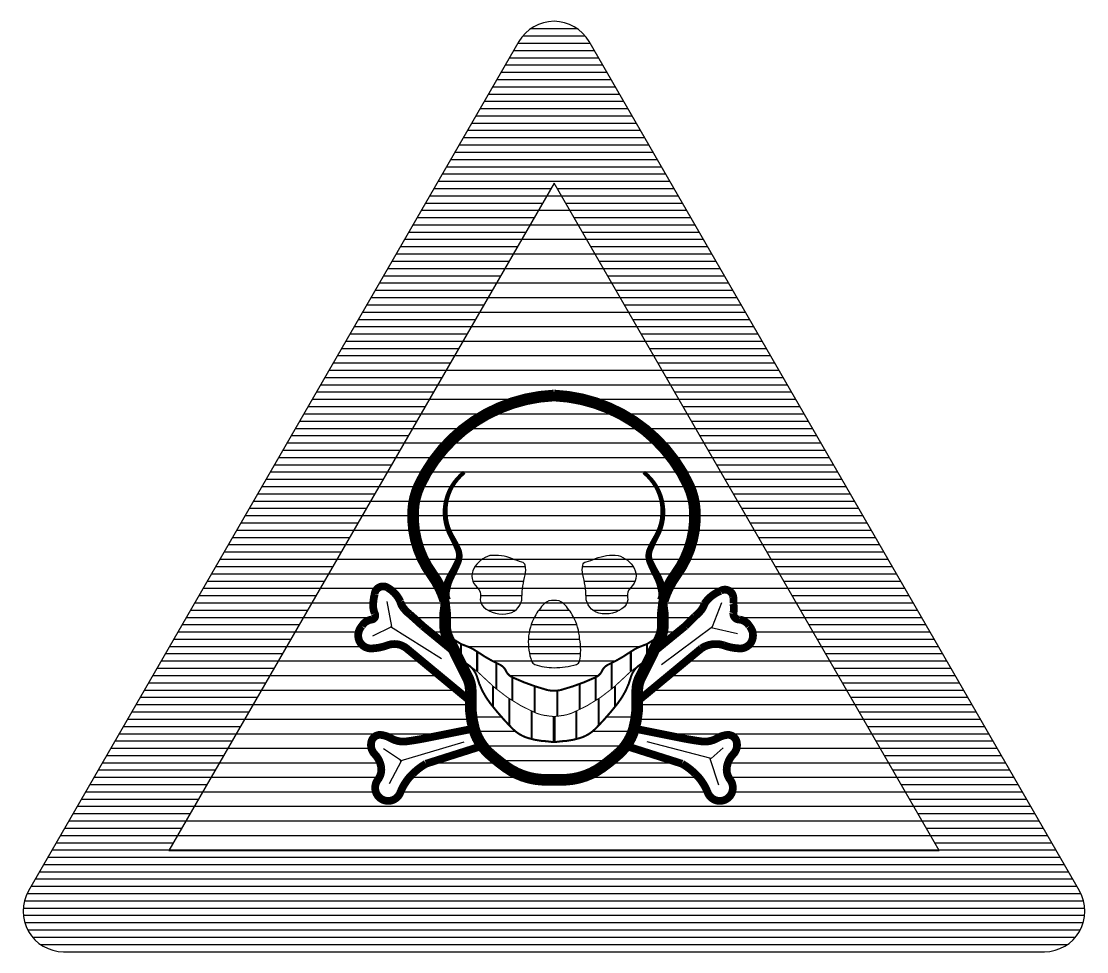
# Model space of a CAD drawing. Header units: millimetres. Extents: x -3 to 2253, y -3 to 1300.
# Drawn here: x 1398.13 to 1411.87, y 301 to 313 of the extents above; entities that cross this region are included whole.
import ezdxf

# ---------------------------------------------------------------- set-up
doc = ezdxf.new("R2010")
doc.units = ezdxf.units.MM
doc.layers.add('GEEL', color=2, linetype='Continuous')
doc.layers.add('VEILIG', color=7, linetype='Continuous')

# ---------------------------------------------------------------- blocks, each defined once
blk = doc.blocks.new('*X267')
at = {"color": 0}
for p, q in [((89.64, 13.125), (90.36, 13.125)), ((89.139, 12.938), (90.861, 12.938)), ((88.851, 12.75), (91.149, 12.75)), ((88.642, 12.562), (91.358, 12.562)), ((88.481, 12.375), (91.519, 12.375)), ((88.355, 12.188), (91.645, 12.188)), ((88.257, 12), (91.743, 12)), ((88.198, 11.812), (91.802, 11.812)), ((88.181, 11.625), (91.819, 11.625)), ((88.194, 11.438), (91.806, 11.438)), ((88.236, 11.25), (91.764, 11.25)), ((88.309, 11.062), (89.076, 11.062)), ((89.475, 11.062), (90.518, 11.062)), ((90.928, 11.062), (91.691, 11.062)), ((88.42, 10.875), (88.944, 10.875)), ((89.632, 10.875), (90.369, 10.875)), ((91.056, 10.875), (91.58, 10.875)), ((88.535, 10.688), (89.017, 10.688)), ((89.595, 10.688), (90.405, 10.688)), ((90.981, 10.688), (91.465, 10.688)), ((88.596, 10.5), (89.056, 10.5)), ((89.573, 10.5), (89.888, 10.5)), ((90.112, 10.5), (90.428, 10.5)), ((90.943, 10.5), (91.404, 10.5)), ((88.595, 10.312), (89.746, 10.312)), ((90.254, 10.312), (91.405, 10.312)), ((88.608, 10.125), (89.681, 10.125)), ((90.319, 10.125), (91.392, 10.125)), ((88.883, 9.938), (89.671, 9.938)), ((90.343, 9.938), (91.117, 9.938)), ((89.206, 9.75), (89.709, 9.75)), ((90.331, 9.75), (90.794, 9.75)), ((89.426, 9.562), (90.574, 9.562)), ((89.913, 9.375), (90.087, 9.375))]:
    blk.add_line(p, q, dxfattribs=at)
blk = doc.blocks.new('*X266')
at = {"color": 0}
for p, q in [((90, 15.75), (90.094, 15.75)), ((90, 15.562), (90.202, 15.562)), ((90, 15.375), (90.311, 15.375)), ((90, 15.188), (90.419, 15.188)), ((90, 15), (90.527, 15)), ((90, 14.812), (90.635, 14.812)), ((90, 14.625), (90.744, 14.625)), ((90, 14.438), (90.852, 14.438)), ((90, 14.25), (90.96, 14.25)), ((90, 14.062), (91.068, 14.062)), ((90, 13.875), (91.177, 13.875)), ((90, 13.688), (91.285, 13.688)), ((90, 13.5), (91.393, 13.5)), ((90, 13.312), (91.501, 13.312)), ((90.36, 13.125), (91.61, 13.125)), ((90.861, 12.938), (91.718, 12.938)), ((91.149, 12.75), (91.826, 12.75)), ((91.358, 12.562), (91.934, 12.562)), ((91.519, 12.375), (92.043, 12.375)), ((91.645, 12.188), (92.151, 12.188)), ((91.743, 12), (92.259, 12)), ((91.802, 11.812), (92.367, 11.812)), ((91.819, 11.625), (92.476, 11.625)), ((91.806, 11.438), (92.584, 11.438)), ((91.764, 11.25), (92.692, 11.25)), ((91.691, 11.062), (92.8, 11.062)), ((91.58, 10.875), (92.909, 10.875)), ((91.465, 10.688), (93.017, 10.688)), ((91.404, 10.5), (91.949, 10.5)), ((92.314, 10.5), (93.125, 10.5)), ((91.405, 10.312), (91.806, 10.312)), ((92.33, 10.312), (93.233, 10.312)), ((91.395, 10.125), (91.602, 10.125)), ((92.56, 10.125), (93.342, 10.125)), ((91.316, 9.938), (91.373, 9.938)), ((91.947, 9.938), (92.233, 9.938)), ((92.491, 9.938), (93.45, 9.938)), ((91.705, 9.75), (93.558, 9.75)), ((91.479, 9.562), (93.666, 9.562)), ((91.252, 9.375), (93.775, 9.375)), ((91.074, 9.188), (93.883, 9.188)), ((91.059, 9), (93.991, 9)), ((91.361, 8.812), (94.1, 8.812)), ((90.901, 8.625), (91.02, 8.625)), ((92.356, 8.625), (94.208, 8.625)), ((90.693, 8.438), (91.609, 8.438)), ((92.244, 8.438), (94.316, 8.438)), ((90.346, 8.25), (91.865, 8.25)), ((92.251, 8.25), (94.424, 8.25)), ((90, 8.062), (91.979, 8.062)), ((92.298, 8.062), (94.533, 8.062)), ((90, 7.875), (94.641, 7.875)), ((90, 7.688), (94.749, 7.688)), ((90, 7.5), (94.857, 7.5)), ((90, 7.312), (94.966, 7.312))]:
    blk.add_line(p, q, dxfattribs=at)
blk = doc.blocks.new('*X265')
at = {"color": 0}
for p, q in [((89.906, 15.75), (90, 15.75)), ((89.798, 15.562), (90, 15.562)), ((89.689, 15.375), (90, 15.375)), ((89.581, 15.188), (90, 15.188)), ((89.473, 15), (90, 15)), ((89.365, 14.812), (90, 14.812)), ((89.256, 14.625), (90, 14.625)), ((89.148, 14.438), (90, 14.438)), ((89.04, 14.25), (90, 14.25)), ((88.932, 14.062), (90, 14.062)), ((88.823, 13.875), (90, 13.875)), ((88.715, 13.688), (90, 13.688)), ((88.607, 13.5), (90, 13.5)), ((88.499, 13.312), (90, 13.312)), ((88.39, 13.125), (89.64, 13.125)), ((88.282, 12.938), (89.139, 12.938)), ((88.174, 12.75), (88.851, 12.75)), ((88.066, 12.562), (88.642, 12.562)), ((87.957, 12.375), (88.481, 12.375)), ((87.849, 12.188), (88.355, 12.188)), ((87.741, 12), (88.257, 12)), ((87.633, 11.812), (88.198, 11.812)), ((87.524, 11.625), (88.181, 11.625)), ((87.416, 11.438), (88.194, 11.438)), ((87.308, 11.25), (88.236, 11.25)), ((87.2, 11.062), (88.309, 11.062)), ((87.091, 10.875), (88.42, 10.875)), ((86.983, 10.688), (87.727, 10.688)), ((87.866, 10.688), (88.535, 10.688)), ((86.875, 10.5), (87.669, 10.5)), ((88.021, 10.5), (88.596, 10.5)), ((86.767, 10.312), (87.689, 10.312)), ((88.183, 10.312), (88.595, 10.312)), ((86.658, 10.125), (87.481, 10.125)), ((88.398, 10.125), (88.605, 10.125)), ((86.55, 9.938), (87.55, 9.938)), ((87.809, 9.938), (88.061, 9.938)), ((88.627, 9.938), (88.684, 9.938)), ((86.442, 9.75), (88.295, 9.75)), ((86.334, 9.562), (88.521, 9.562)), ((86.225, 9.375), (88.748, 9.375)), ((86.117, 9.188), (88.926, 9.188)), ((86.009, 9), (88.941, 9)), ((85.9, 8.812), (88.639, 8.812)), ((85.792, 8.625), (87.644, 8.625)), ((88.98, 8.625), (89.099, 8.625)), ((85.684, 8.438), (87.756, 8.438)), ((88.391, 8.438), (89.307, 8.438)), ((85.576, 8.25), (87.749, 8.25)), ((88.135, 8.25), (89.654, 8.25)), ((85.467, 8.062), (87.702, 8.062)), ((88.021, 8.062), (90, 8.062)), ((85.359, 7.875), (90, 7.875)), ((85.251, 7.688), (90, 7.688)), ((85.143, 7.5), (90, 7.5)), ((85.034, 7.312), (90, 7.312))]:
    blk.add_line(p, q, dxfattribs=at)
blk = doc.blocks.new('*X264')
at = {"color": 0}
for p, q in [((50.702, 83.906), (51.298, 83.906)), ((50.536, 83.719), (51.464, 83.719)), ((50.599, 83.812), (51.401, 83.812)), ((50.482, 83.625), (51.518, 83.625)), ((50.374, 83.438), (51.626, 83.438)), ((50.428, 83.531), (51.572, 83.531)), ((50.32, 83.344), (51.68, 83.344)), ((50.212, 83.156), (51.788, 83.156)), ((50.266, 83.25), (51.734, 83.25)), ((50.158, 83.062), (51.842, 83.062)), ((50.049, 82.875), (51.951, 82.875)), ((50.103, 82.969), (51.897, 82.969)), ((49.995, 82.781), (52.005, 82.781)), ((49.887, 82.594), (52.113, 82.594)), ((49.941, 82.688), (52.059, 82.688)), ((49.833, 82.5), (52.167, 82.5)), ((49.724, 82.312), (52.276, 82.312)), ((49.779, 82.406), (52.221, 82.406)), ((49.67, 82.219), (52.33, 82.219)), ((49.616, 82.125), (52.384, 82.125)), ((49.508, 81.938), (52.492, 81.938)), ((49.562, 82.031), (52.438, 82.031)), ((49.454, 81.844), (50.96, 81.844)), ((51.04, 81.844), (52.546, 81.844)), ((49.346, 81.656), (50.852, 81.656)), ((49.4, 81.75), (50.906, 81.75)), ((51.094, 81.75), (52.6, 81.75)), ((51.148, 81.656), (52.654, 81.656)), ((49.291, 81.562), (50.798, 81.562)), ((51.202, 81.562), (52.709, 81.562)), ((49.183, 81.375), (50.689, 81.375)), ((49.237, 81.469), (50.743, 81.469)), ((51.257, 81.469), (52.763, 81.469)), ((51.311, 81.375), (52.817, 81.375)), ((49.129, 81.281), (50.635, 81.281)), ((51.365, 81.281), (52.871, 81.281)), ((49.021, 81.094), (50.527, 81.094)), ((49.075, 81.188), (50.581, 81.188)), ((51.419, 81.188), (52.925, 81.188)), ((51.473, 81.094), (52.979, 81.094)), ((48.967, 81), (50.473, 81)), ((51.527, 81), (53.033, 81)), ((48.858, 80.812), (50.365, 80.812)), ((48.913, 80.906), (50.419, 80.906)), ((51.581, 80.906), (53.087, 80.906)), ((51.635, 80.812), (53.142, 80.812)), ((48.804, 80.719), (50.31, 80.719)), ((51.69, 80.719), (53.196, 80.719)), ((48.696, 80.531), (50.202, 80.531)), ((48.75, 80.625), (50.256, 80.625)), ((51.744, 80.625), (53.25, 80.625)), ((51.798, 80.531), (53.304, 80.531)), ((48.642, 80.438), (50.148, 80.438)), ((51.852, 80.438), (53.358, 80.438)), ((48.588, 80.344), (50.094, 80.344)), ((51.906, 80.344), (53.412, 80.344)), ((48.48, 80.156), (49.986, 80.156)), ((48.534, 80.25), (50.04, 80.25)), ((51.96, 80.25), (53.466, 80.25)), ((52.014, 80.156), (53.52, 80.156)), ((48.425, 80.062), (49.932, 80.062)), ((52.068, 80.062), (53.575, 80.062)), ((48.317, 79.875), (49.823, 79.875)), ((48.371, 79.969), (49.877, 79.969)), ((52.123, 79.969), (53.629, 79.969)), ((52.177, 79.875), (53.683, 79.875)), ((48.263, 79.781), (49.769, 79.781)), ((52.231, 79.781), (53.737, 79.781)), ((48.155, 79.594), (49.661, 79.594)), ((48.209, 79.688), (49.715, 79.688)), ((52.285, 79.688), (53.791, 79.688)), ((52.339, 79.594), (53.845, 79.594)), ((48.101, 79.5), (49.607, 79.5)), ((52.393, 79.5), (53.899, 79.5)), ((47.992, 79.312), (49.499, 79.312)), ((48.047, 79.406), (49.553, 79.406)), ((52.447, 79.406), (53.953, 79.406)), ((52.501, 79.312), (54.008, 79.312)), ((47.938, 79.219), (49.444, 79.219)), ((52.556, 79.219), (54.062, 79.219)), ((47.83, 79.031), (49.336, 79.031)), ((47.884, 79.125), (49.39, 79.125)), ((52.61, 79.125), (54.116, 79.125)), ((52.664, 79.031), (54.17, 79.031)), ((47.776, 78.938), (49.282, 78.938)), ((52.718, 78.938), (54.224, 78.938)), ((47.668, 78.75), (49.174, 78.75)), ((47.722, 78.844), (49.228, 78.844)), ((52.772, 78.844), (54.278, 78.844)), ((52.826, 78.75), (54.332, 78.75)), ((47.614, 78.656), (49.12, 78.656)), ((52.88, 78.656), (54.386, 78.656)), ((47.505, 78.469), (49.011, 78.469)), ((47.559, 78.562), (49.066, 78.562)), ((52.934, 78.562), (54.441, 78.562)), ((52.989, 78.469), (54.495, 78.469)), ((47.451, 78.375), (48.957, 78.375)), ((53.043, 78.375), (54.549, 78.375)), ((47.397, 78.281), (48.903, 78.281)), ((53.097, 78.281), (54.603, 78.281)), ((47.289, 78.094), (48.795, 78.094)), ((47.343, 78.188), (48.849, 78.188)), ((53.151, 78.188), (54.657, 78.188)), ((53.205, 78.094), (54.711, 78.094)), ((47.235, 78), (48.741, 78)), ((53.259, 78), (54.765, 78)), ((47.126, 77.812), (48.633, 77.812)), ((47.181, 77.906), (48.687, 77.906)), ((53.313, 77.906), (54.819, 77.906)), ((53.367, 77.812), (54.874, 77.812)), ((47.072, 77.719), (48.578, 77.719)), ((53.422, 77.719), (54.928, 77.719)), ((46.964, 77.531), (48.47, 77.531)), ((47.018, 77.625), (48.524, 77.625)), ((53.476, 77.625), (54.982, 77.625)), ((53.53, 77.531), (55.036, 77.531)), ((46.91, 77.438), (48.416, 77.438)), ((53.584, 77.438), (55.09, 77.438)), ((46.802, 77.25), (48.308, 77.25)), ((46.856, 77.344), (48.362, 77.344)), ((53.638, 77.344), (55.144, 77.344)), ((53.692, 77.25), (55.198, 77.25)), ((46.748, 77.156), (48.254, 77.156)), ((53.746, 77.156), (55.252, 77.156)), ((46.639, 76.969), (48.145, 76.969)), ((46.693, 77.062), (48.2, 77.062)), ((49.983, 76.969), (50.632, 76.969)), ((50.076, 77.062), (50.475, 77.062)), ((51.368, 76.969), (52.019, 76.969)), ((51.518, 77.062), (51.928, 77.062)), ((53.8, 77.062), (55.307, 77.062)), ((53.855, 76.969), (55.361, 76.969)), ((46.585, 76.875), (48.091, 76.875)), ((49.944, 76.875), (50.632, 76.875)), ((51.369, 76.875), (52.056, 76.875)), ((53.909, 76.875), (55.415, 76.875)), ((46.477, 76.688), (47.983, 76.688)), ((46.531, 76.781), (48.037, 76.781)), ((49.953, 76.781), (50.61, 76.781)), ((50.017, 76.688), (50.595, 76.688)), ((51.39, 76.781), (52.046, 76.781)), ((51.405, 76.688), (51.981, 76.688)), ((53.963, 76.781), (55.469, 76.781)), ((54.017, 76.688), (55.523, 76.688)), ((46.423, 76.594), (47.929, 76.594)), ((50.052, 76.594), (50.588, 76.594)), ((51.412, 76.594), (51.948, 76.594)), ((54.071, 76.594), (55.577, 76.594)), ((46.315, 76.406), (47.821, 76.406)), ((46.369, 76.5), (47.875, 76.5)), ((50.056, 76.5), (50.573, 76.5)), ((50.147, 76.406), (50.504, 76.406)), ((50.805, 76.406), (51.195, 76.406)), ((50.888, 76.5), (51.112, 76.5)), ((51.428, 76.5), (51.943, 76.5)), ((51.499, 76.406), (51.849, 76.406)), ((54.125, 76.5), (55.631, 76.5)), ((54.179, 76.406), (55.685, 76.406)), ((46.26, 76.312), (47.767, 76.312)), ((50.746, 76.312), (51.254, 76.312)), ((54.233, 76.312), (55.74, 76.312)), ((46.206, 76.219), (47.712, 76.219)), ((50.706, 76.219), (51.294, 76.219)), ((54.288, 76.219), (55.794, 76.219)), ((46.098, 76.031), (47.604, 76.031)), ((46.152, 76.125), (47.658, 76.125)), ((50.669, 76.031), (51.331, 76.031)), ((50.681, 76.125), (51.319, 76.125)), ((54.342, 76.125), (55.848, 76.125)), ((54.396, 76.031), (55.902, 76.031)), ((46.044, 75.938), (47.55, 75.938)), ((50.671, 75.938), (51.343, 75.938)), ((54.45, 75.938), (55.956, 75.938)), ((45.936, 75.75), (47.442, 75.75)), ((45.99, 75.844), (47.496, 75.844)), ((50.684, 75.844), (51.343, 75.844)), ((50.709, 75.75), (51.331, 75.75)), ((54.504, 75.844), (56.01, 75.844)), ((54.558, 75.75), (56.064, 75.75)), ((45.882, 75.656), (47.388, 75.656)), ((54.612, 75.656), (56.118, 75.656)), ((45.773, 75.469), (47.279, 75.469)), ((45.827, 75.562), (47.334, 75.562)), ((54.666, 75.562), (56.173, 75.562)), ((54.721, 75.469), (56.227, 75.469)), ((45.719, 75.375), (47.225, 75.375)), ((54.775, 75.375), (56.281, 75.375)), ((45.611, 75.188), (47.117, 75.188)), ((45.665, 75.281), (47.171, 75.281)), ((54.829, 75.281), (56.335, 75.281)), ((54.883, 75.188), (56.389, 75.188)), ((45.557, 75.094), (47.063, 75.094)), ((54.937, 75.094), (56.443, 75.094)), ((45.448, 74.906), (46.955, 74.906)), ((45.503, 75), (47.009, 75)), ((54.991, 75), (56.497, 75)), ((55.045, 74.906), (56.552, 74.906)), ((45.394, 74.812), (46.9, 74.812)), ((55.1, 74.812), (56.606, 74.812)), ((45.286, 74.625), (46.792, 74.625)), ((45.34, 74.719), (46.846, 74.719)), ((55.154, 74.719), (56.66, 74.719)), ((55.208, 74.625), (56.714, 74.625)), ((45.232, 74.531), (46.738, 74.531)), ((55.262, 74.531), (56.768, 74.531)), ((45.124, 74.344), (46.63, 74.344)), ((45.178, 74.438), (46.684, 74.438)), ((55.316, 74.438), (56.822, 74.438)), ((55.37, 74.344), (56.876, 74.344)), ((45.07, 74.25), (46.576, 74.25)), ((55.424, 74.25), (56.93, 74.25)), ((45.015, 74.156), (46.522, 74.156)), ((55.478, 74.156), (56.985, 74.156)), ((44.907, 73.969), (46.413, 73.969)), ((44.961, 74.062), (46.467, 74.062)), ((55.533, 74.062), (57.039, 74.062)), ((55.587, 73.969), (57.093, 73.969)), ((44.853, 73.875), (46.359, 73.875)), ((55.641, 73.875), (57.147, 73.875)), ((44.745, 73.688), (46.251, 73.688)), ((44.799, 73.781), (46.305, 73.781)), ((55.695, 73.781), (57.201, 73.781)), ((55.749, 73.688), (57.255, 73.688)), ((44.691, 73.594), (46.197, 73.594)), ((55.803, 73.594), (57.309, 73.594)), ((44.582, 73.406), (46.089, 73.406)), ((44.637, 73.5), (46.143, 73.5)), ((55.857, 73.5), (57.363, 73.5)), ((55.911, 73.406), (57.418, 73.406)), ((44.528, 73.312), (46.034, 73.312)), ((55.966, 73.312), (57.472, 73.312)), ((44.42, 73.125), (57.58, 73.125)), ((44.474, 73.219), (57.526, 73.219)), ((44.366, 73.031), (57.634, 73.031)), ((44.258, 72.844), (57.742, 72.844)), ((44.312, 72.938), (57.688, 72.938)), ((44.205, 72.75), (57.795, 72.75)), ((44.154, 72.562), (57.846, 72.562)), ((44.17, 72.656), (57.83, 72.656)), ((44.155, 72.469), (57.845, 72.469)), ((44.174, 72.375), (57.826, 72.375)), ((44.211, 72.281), (57.789, 72.281)), ((44.274, 72.188), (57.726, 72.188)), ((44.376, 72.094), (57.624, 72.094))]:
    blk.add_line(p, q, dxfattribs=at)
blk = doc.blocks.new('0704')
at = {"layer": 'GEEL'}
for p, q in [((-2.092, 0.196), (-2.153, 0.518)), ((2.043, 0.196), (2.166, 0.503)), ((-2.337, 0.073), (-2.092, 0.196)), ((-2.107, 0.196), (-1.449, -0.219)), ((1.385, -0.296), (2.043, 0.196)), ((2.028, 0.18), (2.365, 0.104)), ((-1.064, -0.97), (-0.679, -0.97)), ((0.679, -0.97), (1.064, -0.97)), ((-1.022, -1.157), (-0.498, -1.157)), ((0.498, -1.157), (1.022, -1.157)), ((-1.985, -1.539), (-1.158, -1.293)), ((-0.924, -1.345), (0.924, -1.345)), ((2.028, -1.508), (1.201, -1.293)), ((2.181, -1.37), (2.028, -1.508)), ((-1.969, -1.539), (-2.199, -1.385)), ((2.012, -1.508), (2.12, -1.846)), ((-2.122, -1.831), (-1.969, -1.539)), ((-0.731, -1.532), (0.731, -1.532))]:
    blk.add_line(p, q, dxfattribs=at)
at = {"layer": 'VEILIG'}
for points in [[(6.778, -3.217), (0.452, 7.739, 0.57735), (-0.452, 7.739), (-6.778, -3.217, 0.57735), (-6.326, -4), (6.326, -4, 0.57735)], [(-0.537, 1.067, 0.123106), (-0.826, 1.109, 0.199587), (-1.033, 0.943, 0.346556), (-0.991, 0.696, -0.260998), (-0.95, 0.572, 0.260998), (-0.909, 0.448, 0.251863), (-0.578, 0.365, 0.335597), (-0.413, 0.572, -0.057427), (-0.372, 0.861, 0.129022), (-0.372, 0.985, 0.270724), (-0.413, 1.026, -0.032574)], [(0.537, 1.07, -0.123106), (0.826, 1.111, -0.199587), (1.033, 0.946, -0.346556), (0.991, 0.698, 0.260998), (0.95, 0.574, -0.260998), (0.909, 0.45, -0.251863), (0.578, 0.368, -0.335597), (0.413, 0.574, 0.057427), (0.372, 0.863, -0.129022), (0.372, 0.987, -0.270724), (0.413, 1.029, 0.032574)], [(0.33, 0.035, 0.112118), (0.248, 0.324, 0.071068), (0.124, 0.489, 0.236068), (0, 0.53, 0.236068), (-0.124, 0.489, 0.071068), (-0.248, 0.324, 0.112118), (-0.33, 0.035, 0.098765), (-0.289, -0.254, 0.227092), (-0.248, -0.296, 0.087039), (0, -0.337, 0.074874), (0.289, -0.296, 0.227092), (0.33, -0.254, 0.099768)]]:
    blk.add_lwpolyline(points, format="xyb", close=True, dxfattribs=at)
blk.add_lwpolyline([(4.97, -2.696), (0, 5.913), (-4.97, -2.696)], close=True, dxfattribs=at)
for points, const_width in [([(-1.404, 0.53, 0.084893), (-1.57, 0.861, -0.172466), (-1.817, 1.687, -0.097741), (-1.735, 2.017, -0.278347), (0, 3.174, -0.278347), (1.735, 2.017, -0.097741), (1.817, 1.687, -0.172466), (1.57, 0.861, 0.084893), (1.404, 0.53, 0.084893)], 0.15), ([(-1.239, -0.172), (-1.693, 0.2, 0.00648), (-1.86, 0.351, -0.060898), (-1.942, 0.433, -0.100388), (-1.983, 0.516, 0.163064), (-2.148, 0.696, 0.553455), (-2.313, 0.613, 0.048289), (-2.332, 0.491, 0.116297), (-2.313, 0.365, -0.553455), (-2.354, 0.283, 0.230503), (-2.478, 0.2, 0.252514), (-2.52, 0.035, 0.35238), (-2.354, -0.089, 0.081837), (-2.148, -0.048, -0.269158), (-1.9, -0.089), (-1.074, -0.773)], 0.1), ([(1.273, -0.144), (1.693, 0.2, -0.008292), (1.817, 0.324, 0.060898), (1.9, 0.407, 0.100388), (1.941, 0.489, -0.15016), (2.148, 0.654, -0.553455), (2.313, 0.572, -0.072179), (2.313, 0.489, -0.119401), (2.313, 0.365, 0.437545), (2.396, 0.283, -0.230503), (2.52, 0.2, -0.252514), (2.561, 0.035, -0.35238), (2.396, -0.089, -0.081837), (2.189, -0.048, 0.231538), (1.9, -0.089), (1.074, -0.773)], 0.1), ([(-1.404, 0.159, 0.162278), (-1.322, 0.035, -0.071068), (-1.239, -0.007, 0.071068), (-1.157, -0.048, -0.071068), (-0.991, -0.13, 0.043226), (-0.702, -0.296, -0.178176), (-0.62, -0.378, 0.178176), (-0.537, -0.461, 0.042013), (-0.083, -0.626, 0.1), (0.083, -0.626, 0.042013), (0.537, -0.461, 0.178176), (0.62, -0.378, -0.178176), (0.702, -0.296, 0.043226), (0.991, -0.13, -0.071068), (1.157, -0.048, 0.071068), (1.239, -0.007, -0.071068), (1.322, 0.035, 0.162278), (1.404, 0.159, 0.162278)], 0.0261), ([(-1.322, -0.048, 0.162278), (-1.115, -0.296, -0.188686), (-0.991, -0.461, 0.096868), (-0.826, -0.791, 0.031034), (-0.537, -1.122, 0.125401), (-0.33, -1.246, 0.062969), (-0.083, -1.287, 0.1), (0.083, -1.287, 0.062969), (0.33, -1.246, 0.125401), (0.537, -1.122, 0.031034), (0.826, -0.791, 0.096868), (0.991, -0.461, -0.188686), (1.115, -0.296, 0.162278), (1.322, -0.048)], 0.0261), ([(1.115, -0.296, 0.06029), (0.909, -0.461, -0.096744), (0.248, -0.915, -0.082397), (0.083, -0.957, -0.1), (-0.083, -0.957, -0.082397), (-0.248, -0.915, -0.096744), (-0.909, -0.461, 0.06029), (-1.115, -0.296, 0.06029)], 0.013), ([(-1.033, -1.122), (-1.652, -1.246, -0.016125), (-1.9, -1.287, -0.166667), (-2.107, -1.246, 0.103337), (-2.23, -1.204, 0.367189), (-2.354, -1.287, 0.268144), (-2.313, -1.452, -0.153843), (-2.23, -1.617, -0.204446), (-2.272, -1.783, 0.336008), (-2.272, -1.989, 0.588863), (-1.983, -1.948, -0.11221), (-1.817, -1.7, -0.057969), (-1.652, -1.576), (-0.924, -1.345)], 0.1), ([(1.033, -1.122), (1.652, -1.246, 0.016125), (1.9, -1.287, 0.166667), (2.107, -1.246, -0.103337), (2.23, -1.204, -0.367189), (2.354, -1.287, -0.268144), (2.313, -1.452, 0.153843), (2.23, -1.617, 0.204446), (2.272, -1.783, -0.336008), (2.272, -1.989, -0.588863), (1.983, -1.948, 0.11221), (1.817, -1.7, 0.057969), (1.652, -1.576), (0.924, -1.345)], 0.1)]:
    blk.add_lwpolyline(points, format="xyb", dxfattribs=dict(at, const_width=const_width))
blk.add_lwpolyline([(-1.157, 2.183, 0.05, 0.07, 0.369924), (-1.322, 1.357, 0.07, 0.08, -0.023796), (-1.239, 1.191, 0.08, 0.09, -0.211086), (-1.239, 1.026, 0.09, 0.1, -0.023796), (-1.322, 0.861, 0.1, 0.11, 0.133918), (-1.404, 0.53, 0.11, 0.15, -0.010637), (-1.404, 0.365, 0.15, 0.15, 0.010637), (-1.404, 0.2, 0.15, 0.15, 0.112321), (-1.363, 0.035, 0.15, 0.15, -0.002518), (-1.198, -0.296, 0.15, 0.15, 0.002518), (-1.115, -0.461, 0.15, 0.15, -0.112321), (-1.074, -0.626, 0.15, 0.15, -0.010637), (-1.074, -0.791, 0.15, 0.15, 0.072943), (-1.033, -1.122, 0.15, 0.15, 0.145318), (-0.826, -1.452, 0.15, 0.15, 0.024425), (-0.62, -1.617, 0.15, 0.15, 0.165179), (-0.083, -1.783, 0.15, 0.15, -0.014452), (0, -1.783, 0.15, 0.15, -0.014452), (0.083, -1.783, 0.15, 0.15, 0.165179), (0.62, -1.617, 0.15, 0.15, 0.024425), (0.826, -1.452, 0.15, 0.15, 0.145318), (1.033, -1.122, 0.15, 0.15, 0.072943), (1.074, -0.791, 0.15, 0.15, -0.010637), (1.074, -0.626, 0.15, 0.15, -0.112321), (1.115, -0.461, 0.15, 0.15, 0.002518), (1.198, -0.296, 0.15, 0.15, -0.002518), (1.363, 0.035, 0.15, 0.15, 0.112321), (1.404, 0.2, 0.15, 0.15, 0.010637), (1.404, 0.365, 0.15, 0.11, -0.010637), (1.404, 0.53, 0.11, 0.1, 0.133918), (1.322, 0.861, 0.1, 0.09, -0.023796), (1.239, 1.026, 0.09, 0.08, -0.211086), (1.239, 1.191, 0.08, 0.07, -0.023796), (1.322, 1.357, 0.07, 0.05, 0.369924), (1.157, 2.183, 0.15, 0.15, 0)], format="xyseb", dxfattribs=at)
at = {"layer": 'VEILIG', "const_width": 0.0261}
for points in [[(-1.198, -0.031), (-1.198, -0.232)], [(-0.991, -0.13), (-0.991, -0.385)], [(0.991, -0.13), (0.991, -0.385)], [(1.198, -0.031), (1.198, -0.232)], [(-0.743, -0.612), (-0.743, -0.276)], [(0.743, -0.276), (0.743, -0.612)], [(-0.537, -0.461), (-0.537, -0.762)], [(0.33, -0.547), (0.33, -0.877)], [(0.537, -0.461), (0.537, -0.762)], [(-0.785, -0.844), (-0.785, -0.577)], [(-0.248, -0.576), (-0.248, -0.915)], [(0.041, -0.626), (0.041, -0.957)], [(0.785, -0.844), (0.785, -0.577)], [(-0.578, -1.079), (-0.578, -0.735)], [(0.578, -1.079), (0.578, -0.735)], [(-0.289, -1.257), (-0.289, -0.897)], [(-0.002, -0.964), (-0.002, -1.294)], [(0.009, -0.964), (0.009, -1.294)], [(0.289, -1.257), (0.289, -0.897)]]:
    blk.add_lwpolyline(points, dxfattribs=at)
at = {"layer": 'GEEL'}
for name in ['*X265', '*X266', '*X267']:
    blk.add_blockref(name, (-90, -10), dxfattribs=at)
at = {"layer": 'VEILIG'}
blk.add_blockref('*X264', (-51, -76), dxfattribs=at)

msp = doc.modelspace()

# ---------------------------------------------------------------- block references
msp.add_blockref('0704', (1405, 305))

doc.saveas('drawing.dxf')
